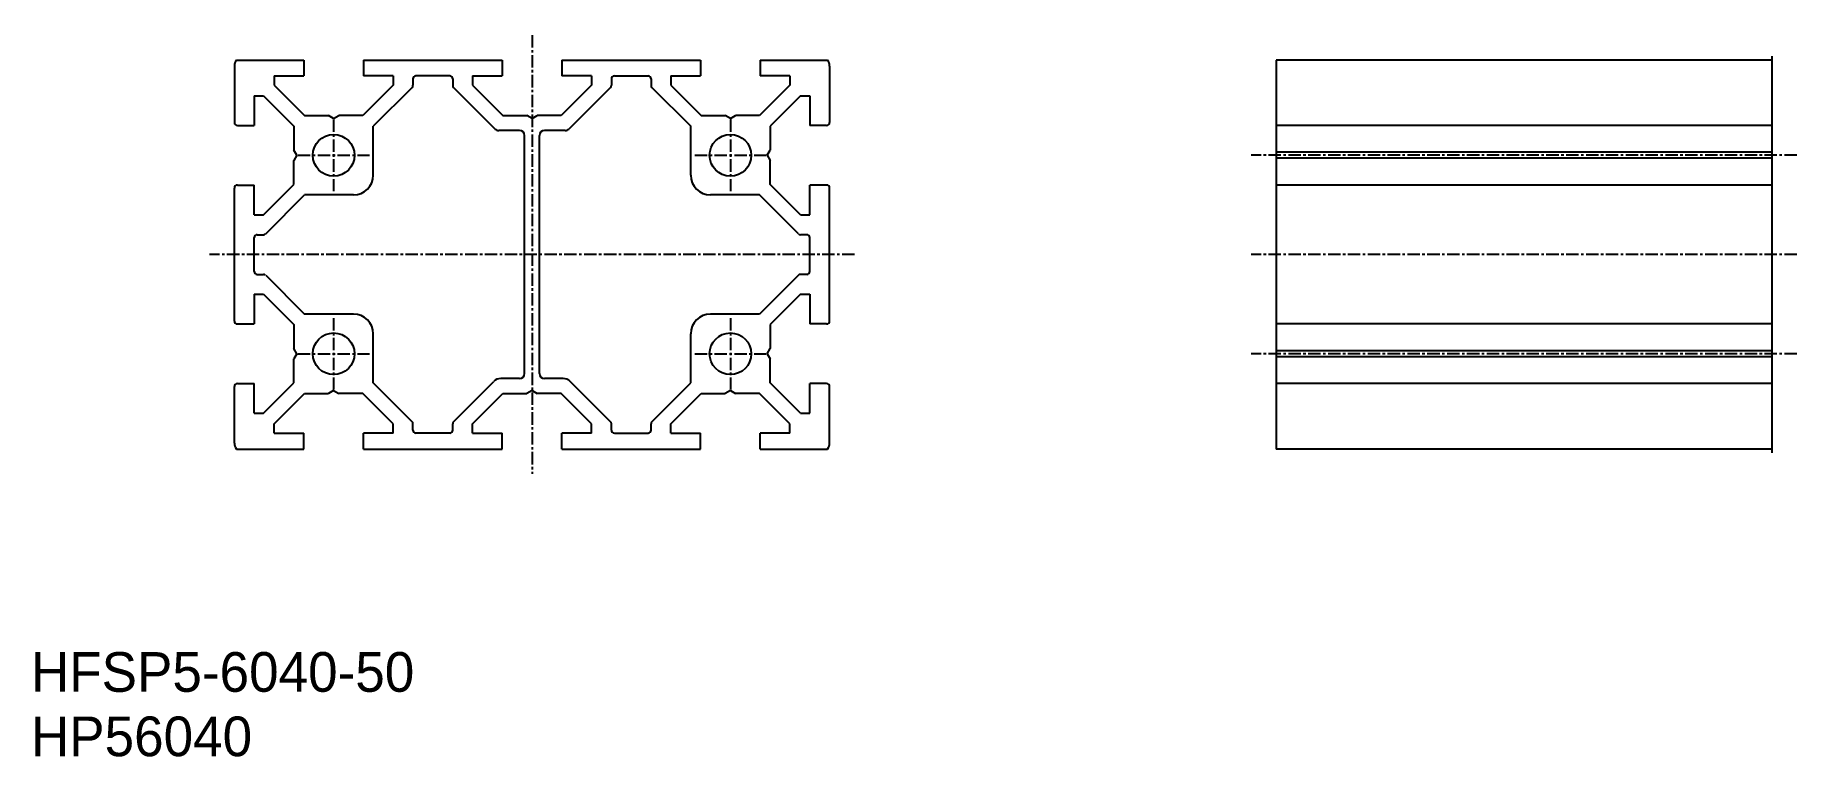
# Model space of a CAD drawing. Extents: x 0 to 178, y 0 to 73.
import ezdxf

# ---------------------------------------------------------------- set-up
doc = ezdxf.new("R2010")
doc.units = 0
doc.linetypes.add('CENTER', pattern=[2, 1.25, -0.25, 0.25, -0.25])
doc.layers.get('0').update_dxf_attribs({"linetype": 'CONTINUOUS'})
doc.layers.add('CENTER', color=1, linetype='CENTER')

msp = doc.modelspace()

# ---------------------------------------------------------------- linework, layer by layer
at = {"color": 7, "linetype": 'CONTINUOUS'}
for p, q in [((20.52, 69.56), (20.52, 63.86)), ((20.72, 70.16), (27.52, 70.16)), ((27.52, 70.16), (27.52, 68.56)), ((33.52, 70.16), (33.52, 68.56)), ((33.52, 70.16), (47.52, 70.16)), ((47.52, 70.16), (47.52, 68.56)), ((53.52, 70.16), (53.52, 68.56)), ((53.52, 70.16), (67.52, 70.16)), ((67.52, 70.16), (67.52, 68.56)), ((73.52, 70.16), (73.52, 68.56)), ((73.52, 70.16), (80.32, 70.16)), ((80.52, 69.56), (80.52, 63.86)), ((175.52, 70.16), (125.52, 70.16)), ((125.52, 70.16), (125.52, 30.96)), ((175.52, 70.56), (175.52, 30.56)), ((24.52, 68.56), (27.52, 68.56)), ((24.52, 68.56), (24.52, 67.62)), ((24.52, 67.62), (27.58, 64.56)), ((36.52, 67.62), (33.46, 64.56)), ((36.52, 68.56), (33.52, 68.56)), ((36.52, 68.56), (36.52, 67.62)), ((38.52, 68.26), (38.52, 67.62)), ((42.22, 68.56), (38.82, 68.56)), ((42.52, 68.26), (42.52, 67.62)), ((44.52, 68.56), (47.52, 68.56)), ((44.52, 68.56), (44.52, 67.62)), ((44.52, 67.62), (47.58, 64.56)), ((56.52, 67.62), (53.46, 64.56)), ((56.52, 68.56), (53.52, 68.56)), ((56.52, 68.56), (56.52, 67.62)), ((58.52, 68.26), (58.52, 67.62)), ((58.82, 68.56), (62.22, 68.56)), ((62.52, 68.26), (62.52, 67.62)), ((64.52, 68.56), (67.52, 68.56)), ((64.52, 68.56), (64.52, 67.62)), ((64.52, 67.62), (67.58, 64.56)), ((76.52, 67.62), (73.46, 64.56)), ((76.52, 68.56), (73.52, 68.56)), ((76.52, 68.56), (76.52, 67.62)), ((22.52, 66.56), (23.46, 66.56)), ((22.52, 66.56), (22.52, 63.56)), ((23.46, 66.56), (26.52, 63.5)), ((38.43, 67.41), (34.52, 63.5)), ((42.61, 67.41), (46.81, 63.21)), ((58.43, 67.41), (54.22, 63.21)), ((62.61, 67.41), (66.52, 63.5)), ((77.58, 66.56), (74.52, 63.5)), ((77.58, 66.56), (78.52, 66.56)), ((78.52, 66.56), (78.52, 63.56)), ((27.58, 64.56), (30, 64.56)), ((30.52, 64.26), (30, 64.56)), ((30.52, 64.26), (31.04, 64.56)), ((33.46, 64.56), (31.04, 64.56)), ((47.58, 64.56), (50, 64.56)), ((50.52, 64.26), (50, 64.56)), ((50.52, 64.26), (51.04, 64.56)), ((53.46, 64.56), (51.04, 64.56)), ((67.58, 64.56), (70, 64.56)), ((70.52, 64.26), (70, 64.56)), ((70.52, 64.26), (71.04, 64.56)), ((73.46, 64.56), (71.04, 64.56)), ((20.82, 63.56), (22.52, 63.56)), ((26.52, 63.5), (26.52, 61.08)), ((34.52, 58.56), (34.52, 63.5)), ((49.27, 63.06), (47.16, 63.06)), ((49.77, 38.56), (49.77, 62.56)), ((51.27, 38.56), (51.27, 62.56)), ((53.87, 63.06), (51.77, 63.06)), ((66.52, 58.56), (66.52, 63.5)), ((74.52, 63.5), (74.52, 61.08)), ((80.22, 63.56), (78.52, 63.56)), ((175.52, 63.56), (125.52, 63.56)), ((26.82, 60.56), (26.52, 61.08)), ((26.82, 60.56), (26.52, 60.04)), ((74.22, 60.56), (74.52, 61.08)), ((74.22, 60.56), (74.52, 60.04)), ((175.52, 60.86), (125.52, 60.86)), ((26.52, 57.62), (26.52, 60.04)), ((74.52, 57.62), (74.52, 60.04)), ((175.52, 60.26), (125.52, 60.26)), ((20.52, 43.86), (20.52, 57.26)), ((20.82, 57.56), (22.52, 57.56)), ((22.52, 54.56), (22.52, 57.56)), ((23.46, 54.56), (26.52, 57.62)), ((77.58, 54.56), (74.52, 57.62)), ((80.22, 57.56), (78.52, 57.56)), ((78.52, 54.56), (78.52, 57.56)), ((80.52, 43.86), (80.52, 57.26)), ((175.52, 57.56), (125.52, 57.56)), ((23.67, 52.65), (27.58, 56.56)), ((32.52, 56.56), (27.58, 56.56)), ((73.46, 56.56), (68.52, 56.56)), ((77.37, 52.65), (73.46, 56.56)), ((22.52, 54.56), (23.46, 54.56)), ((77.58, 54.56), (78.52, 54.56)), ((22.52, 48.86), (22.52, 52.26)), ((22.82, 52.56), (23.45, 52.56)), ((78.22, 52.56), (77.58, 52.56)), ((78.52, 48.86), (78.52, 52.26)), ((22.82, 48.56), (23.45, 48.56)), ((23.67, 48.47), (27.58, 44.56)), ((77.37, 48.47), (73.46, 44.56)), ((78.22, 48.56), (77.58, 48.56)), ((22.52, 46.56), (23.46, 46.56)), ((22.52, 46.56), (22.52, 43.56)), ((23.46, 46.56), (26.52, 43.5)), ((77.58, 46.56), (74.52, 43.5)), ((77.58, 46.56), (78.52, 46.56)), ((78.52, 46.56), (78.52, 43.56)), ((32.52, 44.56), (27.58, 44.56)), ((73.46, 44.56), (68.52, 44.56)), ((20.82, 43.56), (22.52, 43.56)), ((26.52, 43.5), (26.52, 41.08)), ((74.52, 43.5), (74.52, 41.08)), ((80.22, 43.56), (78.52, 43.56)), ((175.52, 43.56), (125.52, 43.56)), ((26.82, 40.56), (26.52, 41.08)), ((34.52, 37.62), (34.52, 42.56)), ((66.52, 37.62), (66.52, 42.56)), ((74.22, 40.56), (74.52, 41.08)), ((175.52, 40.86), (125.52, 40.86)), ((26.82, 40.56), (26.52, 40.04)), ((26.52, 37.62), (26.52, 40.04)), ((74.22, 40.56), (74.52, 40.04)), ((74.52, 37.62), (74.52, 40.04)), ((175.52, 40.26), (125.52, 40.26)), ((20.82, 37.56), (22.52, 37.56)), ((22.52, 34.56), (22.52, 37.56)), ((23.46, 34.56), (26.52, 37.62)), ((38.43, 33.71), (34.52, 37.62)), ((42.61, 33.71), (46.66, 37.77)), ((49.27, 38.06), (47.37, 38.06)), ((53.66, 38.06), (51.77, 38.06)), ((58.43, 33.71), (54.37, 37.77)), ((62.61, 33.71), (66.52, 37.62)), ((77.58, 34.56), (74.52, 37.62)), ((80.22, 37.56), (78.52, 37.56)), ((78.52, 34.56), (78.52, 37.56)), ((175.52, 37.56), (125.52, 37.56)), ((20.52, 31.56), (20.52, 37.26)), ((24.52, 33.5), (27.58, 36.56)), ((27.58, 36.56), (30, 36.56)), ((30.52, 36.86), (30, 36.56)), ((30.52, 36.86), (31.04, 36.56)), ((33.46, 36.56), (31.04, 36.56)), ((36.52, 33.5), (33.46, 36.56)), ((44.52, 33.5), (47.58, 36.56)), ((47.58, 36.56), (50, 36.56)), ((50.52, 36.86), (50, 36.56)), ((50.52, 36.86), (51.04, 36.56)), ((53.46, 36.56), (51.04, 36.56)), ((56.52, 33.5), (53.46, 36.56)), ((64.52, 33.5), (67.58, 36.56)), ((67.58, 36.56), (70, 36.56)), ((70.52, 36.86), (70, 36.56)), ((70.52, 36.86), (71.04, 36.56)), ((73.46, 36.56), (71.04, 36.56)), ((76.52, 33.5), (73.46, 36.56)), ((80.52, 31.56), (80.52, 37.26)), ((22.52, 34.56), (23.46, 34.56)), ((77.58, 34.56), (78.52, 34.56)), ((24.52, 32.56), (24.52, 33.5)), ((24.52, 32.56), (27.52, 32.56)), ((27.52, 30.96), (27.52, 32.56)), ((33.52, 30.96), (33.52, 32.56)), ((36.52, 32.56), (33.52, 32.56)), ((36.52, 32.56), (36.52, 33.5)), ((38.52, 32.86), (38.52, 33.5)), ((42.22, 32.56), (38.82, 32.56)), ((42.52, 32.86), (42.52, 33.5)), ((44.52, 32.56), (44.52, 33.5)), ((44.52, 32.56), (47.52, 32.56)), ((47.52, 30.96), (47.52, 32.56)), ((53.52, 30.96), (53.52, 32.56)), ((56.52, 32.56), (53.52, 32.56)), ((56.52, 32.56), (56.52, 33.5)), ((58.52, 32.86), (58.52, 33.5)), ((58.82, 32.56), (62.22, 32.56)), ((62.52, 32.86), (62.52, 33.5)), ((64.52, 32.56), (64.52, 33.5)), ((64.52, 32.56), (67.52, 32.56)), ((67.52, 30.96), (67.52, 32.56)), ((73.52, 30.96), (73.52, 32.56)), ((76.52, 32.56), (73.52, 32.56)), ((76.52, 32.56), (76.52, 33.5)), ((20.72, 30.96), (27.52, 30.96)), ((33.52, 30.96), (47.52, 30.96)), ((53.52, 30.96), (67.52, 30.96)), ((73.52, 30.96), (80.32, 30.96)), ((175.52, 30.96), (125.52, 30.96))]:
    msp.add_line(p, q, dxfattribs=at)
for centre in [(30.52, 60.56), (70.52, 60.56), (30.52, 40.56), (70.52, 40.56)]:
    msp.add_circle(centre, 2.1, dxfattribs=at)
for centre, radius, start, end in [((21.52, 69.56), 1, 143.1301, 180), ((79.52, 69.56), 1, 360, 36.8699), ((38.22, 67.62), 0.3, 315, 0), ((38.82, 68.26), 0.3, 90, 180), ((42.22, 68.26), 0.3, 360, 90), ((42.82, 67.62), 0.3, 180, 225), ((58.22, 67.62), 0.3, 315, 0), ((58.82, 68.26), 0.3, 90, 180), ((62.22, 68.26), 0.3, 0, 90), ((62.82, 67.62), 0.3, 180, 225), ((20.82, 63.86), 0.3, 180, 270), ((47.16, 63.56), 0.5, 225, 270), ((49.27, 62.56), 0.5, 0, 90), ((51.77, 62.56), 0.5, 90, 180), ((53.87, 63.56), 0.5, 270, 315), ((80.22, 63.86), 0.3, 270, 0), ((20.82, 57.26), 0.3, 90, 180), ((32.52, 58.56), 2, 270, 360), ((68.52, 58.56), 2, 180, 270), ((80.22, 57.26), 0.3, 0, 90), ((22.82, 52.26), 0.3, 90, 180), ((23.45, 52.86), 0.3, 270, 315), ((77.58, 52.86), 0.3, 225, 270), ((78.22, 52.26), 0.3, 0, 90), ((22.82, 48.86), 0.3, 180, 270), ((23.45, 48.26), 0.3, 45, 90), ((77.58, 48.26), 0.3, 90, 135), ((78.22, 48.86), 0.3, 270, 0), ((32.52, 42.56), 2, 0, 90), ((68.52, 42.56), 2, 90, 180), ((20.82, 43.86), 0.3, 180, 270), ((80.22, 43.86), 0.3, 270, 0), ((20.82, 37.26), 0.3, 90, 180), ((47.37, 37.06), 1, 90, 135), ((49.27, 38.56), 0.5, 270, 0), ((51.77, 38.56), 0.5, 180, 270), ((53.66, 37.06), 1, 45, 90), ((80.22, 37.26), 0.3, 0, 90), ((38.22, 33.5), 0.3, 360, 45), ((38.82, 32.86), 0.3, 180, 270), ((42.22, 32.86), 0.3, 270, 0), ((42.82, 33.5), 0.3, 135, 180), ((58.22, 33.5), 0.3, 0, 45), ((58.82, 32.86), 0.3, 180, 270), ((62.22, 32.86), 0.3, 270, 0), ((62.82, 33.5), 0.3, 135, 180), ((21.52, 31.56), 1, 180, 216.8699), ((79.52, 31.56), 1, 323.1301, 0)]:
    msp.add_arc(centre, radius, start, end, dxfattribs=at)
at = {"layer": 'CENTER', "color": 1, "linetype": 'CENTER'}
for p, q in [((50.52, 72.66), (50.52, 28.46)), ((30.52, 64.16), (30.52, 56.96)), ((70.52, 64.16), (70.52, 56.96)), ((26.92, 60.56), (34.12, 60.56)), ((66.92, 60.56), (74.12, 60.56)), ((178.02, 60.56), (123.02, 60.56)), ((83.02, 50.56), (18.02, 50.56)), ((178.02, 50.56), (123.02, 50.56)), ((30.52, 44.16), (30.52, 36.96)), ((70.52, 44.16), (70.52, 36.96)), ((26.92, 40.56), (34.12, 40.56)), ((66.92, 40.56), (74.12, 40.56)), ((178.02, 40.56), (123.02, 40.56))]:
    msp.add_line(p, q, dxfattribs=at)

# ---------------------------------------------------------------- texts
at = {"color": 7, "linetype": 'CONTINUOUS'}
for s, p in [('HFSP5-6040-50', (0, 6.49)), ('HP56040', (0, 0))]:
    msp.add_text(s, height=4, dxfattribs=at).set_placement(p)

doc.saveas('drawing.dxf')
